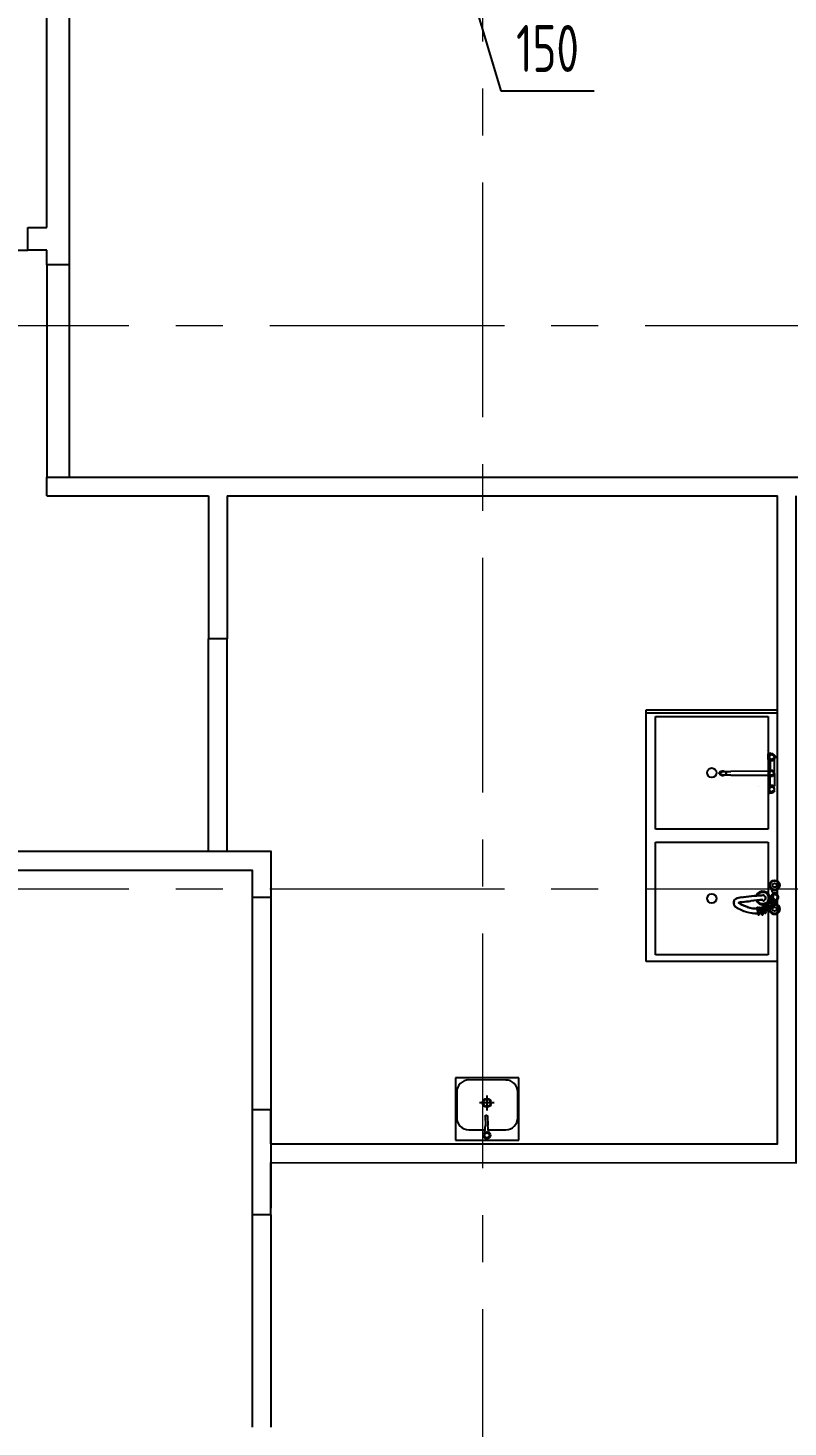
# Model space of a CAD drawing. Header units: millimetres. Extents: x 0 to 8967983, y -224399 to 13801.
# Drawn here: x 54172 to 58221, y -190047 to -182596 of the extents above; entities that cross this region are included whole.
import ezdxf
from ezdxf import colors
from ezdxf.entities.mleader import LeaderData, LeaderLine
from ezdxf.math import Vec2, Vec3

# ---------------------------------------------------------------- set-up
doc = ezdxf.new("R2010")
doc.units = ezdxf.units.MM
doc.header["$LTSCALE"] = 10
doc.linetypes.add('CENTER', pattern=[2, 1.25, -0.25, 0.25, -0.25])
doc.layers.add('013', color=7, linetype='Continuous', lineweight=13)
doc.layers.add('АР_Оси', color=142, linetype='Continuous', lineweight=9)
doc.layers.add('Архитектура', color=251, linetype='Continuous')
doc.layers.get('0').off()
doc.layers.get('0').freeze()
doc.styles.add('ISOCPEUR', font='isocpeur.TTF', dxfattribs={"width": 0.7})
doc.styles.add('ГОСТ 2.304', font='isocpeur.TTF', dxfattribs={"width": 0.7})
doc.dimstyles.new('СПДС', dxfattribs={"dimscale": 100, "dimtxt": 2.5, "dimasz": 1, "dimexe": 1.5, "dimexo": 0, "dimgap": 1, "dimtad": 1, "dimdec": 0, "dimrnd": 5, "dimtxsty": 'ГОСТ 2.304', "dimblk": 'OBLIQUE', "dimcen": 2.5, "dimdle": 1, "dimadec": 0, "dimazin": 2, "dimtfac": 0.75, "dimtdec": 0, "dimtmove": 1, "dimatfit": 3, "dimfxl": 1, "dimtolj": 1, "dimarcsym": 1})

# ---------------------------------------------------------------- blocks, each defined once
blk = doc.blocks.new('_DOTSMALL')
at = {"color": 0, "linetype": 'ByBlock', "const_width": 0.5}
blk.add_lwpolyline([(-0.0625, 0, 1), (0.0625, 0, 1)], format="xyb", close=True, dxfattribs=at)
blk = doc.blocks.new('_Oblique')
at = {"color": 0, "linetype": 'ByBlock', "lineweight": -2}
blk.add_line((-0.5, -0.5), (0.5, 0.5), dxfattribs=at)
blk = doc.blocks.new('*D466')
at = {"layer": '013', "color": 0, "linetype": 'ByBlock', "lineweight": -2, "transparency": 16777216}
for p, q in [((56443.5, -181380.9), (56443.5, -182405.4)), ((56593.5, -181841.3), (56593.5, -182405.4)), ((56443.5, -182355.4), (56343.5, -182355.4)), ((56593.5, -182355.4), (56443.5, -182355.4)), ((56593.5, -182355.4), (56443.5, -182355.4)), ((56518.5, -182355.4), (56691, -182930.4)), ((56593.5, -182355.4), (56693.5, -182355.4)), ((56691, -182930.4), (57188.5, -182930.4))]:
    blk.add_line(p, q, dxfattribs=at)
at = {"layer": 'Defpoints', "color": 0, "linetype": 'ByBlock', "transparency": 16777216}
for p in [(56443.5, -181330.9), (56593.5, -181791.3), (56443.5, -182355.4)]:
    blk.add_point(p, dxfattribs=at)
at = {"layer": '013', "color": 0, "linetype": 'ByBlock', "lineweight": -2, "transparency": 16777216, "xscale": 100, "yscale": 100, "zscale": 100}
blk.add_blockref('_Oblique', (56443.5, -182355.4), dxfattribs=at)
at = {"layer": '013', "color": 0, "linetype": 'ByBlock', "lineweight": -2, "transparency": 16777216, "xscale": 100, "yscale": 100, "zscale": 100, "rotation": 180}
blk.add_blockref('_Oblique', (56593.5, -182355.4), dxfattribs=at)
at = {"layer": '013', "color": 0, "linetype": 'ByBlock', "transparency": 16777216, "insert": (56939.7, -182705.4), "char_height": 250, "attachment_point": 5, "style": 'ГОСТ 2.304'}
blk.add_mtext('\\A1;150', dxfattribs=at)
blk = doc.blocks.new('*D523')
at = {"layer": '013', "color": 0, "linetype": 'ByBlock', "lineweight": -2, "transparency": 16777216}
for p, q in [((47977.1, -6030.5), (47977.1, -6735.6)), ((47015.2, -6130.5), (47015.2, -6735.6)), ((48077.1, -6585.6), (46915.2, -6585.6)), ((69773.4, -206645.8), (69773.4, -207945.8)), ((70483.9, -206745.8), (69623.4, -206745.8)), ((70362, -207845.8), (69623.4, -207845.8))]:
    blk.add_line(p, q, dxfattribs=at)
at = {"layer": 'Defpoints', "color": 0, "linetype": 'ByBlock', "transparency": 16777216}
for p in [(47977.1, -6030.5), (47015.2, -6130.5), (47015.2, -6585.6), (70483.9, -206745.8), (69773.4, -207845.8), (70362, -207845.8)]:
    blk.add_point(p, dxfattribs=at)
at = {"layer": '013', "color": 0, "linetype": 'ByBlock', "lineweight": -2, "transparency": 16777216, "xscale": 100, "yscale": 100, "zscale": 100}
for p, rotation in [((47015.2, -6585.6), 180), ((69773.4, -206745.8), 90), ((69773.4, -207845.8), 270)]:
    blk.add_blockref('_Oblique', p, dxfattribs=dict(at, rotation=rotation))
blk.add_blockref('_Oblique', (47977.1, -6585.6), dxfattribs=at)
at = {"layer": '013', "color": 0, "linetype": 'ByBlock', "transparency": 16777216, "insert": (47496.2, -6360.6), "char_height": 250, "attachment_point": 5, "style": 'ГОСТ 2.304'}
blk.add_mtext('\\A1;960', dxfattribs=at)
at = {"layer": '013', "color": 0, "linetype": 'ByBlock', "transparency": 16777216, "insert": (69548.4, -207295.8), "char_height": 250, "attachment_point": 5, "rotation": 90, "style": 'ГОСТ 2.304'}
blk.add_mtext('\\A1;1100', dxfattribs=at)
blk = doc.blocks.new('*D524')
at = {"layer": '013', "color": 0, "linetype": 'ByBlock', "lineweight": -2, "transparency": 16777216}
for p, q in [((49025.2, -5880.5), (49025.2, -5780.5)), ((48615.2, -5880.5), (49175.2, -5880.5)), ((49025.2, -5880.5), (49025.2, -6030.5)), ((49025.2, -5880.5), (49025.2, -6030.5)), ((48492.4, -6030.5), (49175.2, -6030.5)), ((49025.2, -6030.5), (49025.2, -6130.5)), ((49025.2, -6728.6), (49025.2, -6030.5)), ((70806.5, -197915.9), (70806.5, -197815.9)), ((70806.5, -197940.9), (70271.1, -198142.2)), ((71073.3, -197915.9), (70656.5, -197915.9)), ((70806.5, -197965.9), (70806.5, -197915.9)), ((70806.5, -197965.9), (70806.5, -197915.9)), ((71121.1, -197965.9), (70656.5, -197965.9)), ((70806.5, -197965.9), (70806.5, -198065.9)), ((70271.1, -198142.2), (70271.1, -198552.2))]:
    blk.add_line(p, q, dxfattribs=at)
at = {"layer": 'Defpoints', "color": 0, "linetype": 'ByBlock', "transparency": 16777216}
for p in [(48615.2, -5880.5), (48492.4, -6030.5), (49025.2, -6030.5), (70806.5, -197915.9), (71073.3, -197915.9), (71121.1, -197965.9)]:
    blk.add_point(p, dxfattribs=at)
at = {"layer": '013', "color": 0, "linetype": 'ByBlock', "lineweight": -2, "transparency": 16777216, "xscale": 100, "yscale": 100, "zscale": 100}
for p, rotation in [((49025.2, -5880.5), 270), ((49025.2, -6030.5), 90), ((70806.5, -197915.9), 270), ((70806.5, -197965.9), 90)]:
    blk.add_blockref('_Oblique', p, dxfattribs=dict(at, rotation=rotation))
at = {"layer": '013', "color": 0, "linetype": 'ByBlock', "transparency": 16777216, "char_height": 250, "attachment_point": 5, "rotation": 90, "style": 'ГОСТ 2.304'}
for s, insert in [('\\A1;150', (48800.2, -6479.8)), ('\\A1;50', (70046.1, -198347.2))]:
    blk.add_mtext(s, dxfattribs=dict(at, insert=insert))

msp = doc.modelspace()

# ---------------------------------------------------------------- linework, layer by layer
at = {"layer": 'АР_Оси', "linetype": 'CENTER', "ltscale": 100}
for p, q in [((56593.5, -165418.4), (56593.5, -218973.7)), ((41459.8, -184180.9), (116782.1, -184180.9)), ((41459.8, -187180.9), (116782.1, -187180.9))]:
    msp.add_line(p, q, dxfattribs=at)
at = {"layer": 'Архитектура', "lineweight": 25, "transparency": 33554684}
for p, q in [((54392, -181430.9), (54392, -183857.8)), ((53042, -183779.3), (54172, -183779.8)), ((55133.3, -186979.4), (55133.5, -185849.4)), ((55233.1, -186979.4), (55233.5, -185849.4)), ((57464.5, -187567.2), (57464.5, -186227.2)), ((57464.5, -186227.2), (58164.5, -186227.2)), ((57464.5, -186242.8), (58164.5, -186242.8)), ((57514.5, -186862.2), (57514.5, -186262.2)), ((57514.5, -186262.2), (58114.5, -186262.2)), ((58114.5, -186262.2), (58114.5, -186862.2)), ((58114.8, -186492), (58115.7, -186462)), ((58114.8, -186492), (58115.7, -186462)), ((58115.7, -186462), (58124.7, -186458.9)), ((58115.7, -186462), (58124.7, -186458.9)), ((58118.7, -186474), (58128.7, -186463.9)), ((58118.7, -186474), (58128.7, -186463.9)), ((58118.8, -186486), (58118.7, -186474)), ((58118.8, -186486), (58118.7, -186474)), ((58128.8, -186495.9), (58118.8, -186486)), ((58128.8, -186495.9), (58118.8, -186486)), ((58148.7, -186474.8), (58124.7, -186458.9)), ((58124.7, -186458.9), (58137.7, -186459.9)), ((58148.7, -186474.8), (58124.7, -186458.9)), ((58127.8, -186496.9), (58147.7, -186482.9)), ((58127.8, -186496.9), (58147.7, -186482.9)), ((58138.7, -186463.9), (58128.7, -186463.9)), ((58138.7, -186463.9), (58128.7, -186463.9)), ((58150.7, -186470.8), (58137.7, -186459.9)), ((58150.7, -186470.8), (58137.7, -186459.9)), ((58138.7, -186463.9), (58147.7, -186473.9)), ((58138.7, -186463.9), (58147.7, -186473.9)), ((58147.8, -186485.9), (58138.8, -186495.9)), ((58147.8, -186485.9), (58138.8, -186495.9)), ((58147.7, -186482.9), (58145.8, -186493.9)), ((58147.7, -186482.9), (58145.8, -186493.9)), ((58150.7, -186470.8), (58147.7, -186472.9)), ((58150.7, -186470.8), (58147.7, -186472.9)), ((58147.7, -186472.9), (58148.7, -186474.8)), ((58147.7, -186472.9), (58148.7, -186474.8)), ((58147.7, -186473.9), (58147.8, -186485.9)), ((58147.7, -186473.9), (58147.8, -186485.9)), ((58149.7, -186481.8), (58147.7, -186482.9)), ((58149.7, -186481.8), (58147.7, -186482.9)), ((58147.8, -186495.9), (58151.7, -186484.8)), ((58147.8, -186495.9), (58151.7, -186484.8)), ((58149.7, -186481.8), (58148.7, -186474.8)), ((58149.7, -186481.8), (58148.7, -186474.8)), ((58150.7, -186470.8), (58154.7, -186475.8)), ((58150.7, -186470.8), (58154.7, -186475.8)), ((58154.7, -186475.8), (58151.7, -186484.8)), ((58154.7, -186475.8), (58151.7, -186484.8)), ((57854.1, -186563.2), (57860.1, -186556.2)), ((57860.1, -186556.2), (57870.1, -186552.2)), ((57860.1, -186562.2), (57872.1, -186555.2)), ((57870.1, -186552.2), (57876.1, -186552.2)), ((57872.1, -186555.2), (57916.1, -186555.1)), ((57876.1, -186552.2), (57886.1, -186556.2)), ((57886.1, -186556.2), (57892.1, -186563.1)), ((58125.2, -186554.9), (57916.1, -186555.1)), ((58124.8, -186499.9), (58114.8, -186492)), ((58124.8, -186499.9), (58114.8, -186492)), ((58129.1, -186553), (58122, -186559.9)), ((58129.1, -186553), (58122, -186559.9)), ((58131.2, -186555), (58122, -186562)), ((58122, -186558.9), (58122, -186570.9)), ((58122, -186558.9), (58122, -186570.9)), ((58129.1, -186550), (58122, -186558.9)), ((58129.1, -186550), (58122, -186558.9)), ((58127.8, -186496.9), (58124.8, -186499.9)), ((58127.8, -186496.9), (58124.8, -186499.9)), ((58124.8, -186499.9), (58127.8, -186498.9)), ((58124.8, -186499.9), (58127.8, -186498.9)), ((58125.1, -186499.8), (58125.2, -186554.9)), ((58136.8, -186498.9), (58127.8, -186496.9)), ((58136.8, -186498.9), (58127.8, -186496.9)), ((58138.8, -186499.9), (58127.8, -186498.9)), ((58138.8, -186499.9), (58127.8, -186498.9)), ((58138.8, -186495.9), (58128.8, -186495.9)), ((58138.8, -186495.9), (58128.8, -186495.9)), ((58139.1, -186550), (58129.1, -186550)), ((58139.1, -186550), (58129.1, -186550)), ((58140.1, -186553), (58129.1, -186553)), ((58140.1, -186553), (58129.1, -186553)), ((58137.1, -186555), (58131.2, -186555)), ((58145.8, -186493.9), (58136.8, -186498.9)), ((58145.8, -186493.9), (58136.8, -186498.9)), ((58147, -186562), (58137.1, -186555)), ((58147, -186562), (58137.1, -186555)), ((58147.8, -186495.9), (58138.8, -186499.9)), ((58147.8, -186495.9), (58138.8, -186499.9)), ((58146.1, -186559), (58139.1, -186550)), ((58146.1, -186559), (58139.1, -186550)), ((58147, -186560), (58140.1, -186553)), ((58147, -186560), (58140.1, -186553)), ((58146, -186571), (58146.1, -186559)), ((58146, -186571), (58146.1, -186559)), ((58147, -186570), (58147, -186560)), ((58147, -186570), (58147, -186560)), ((58147.8, -186495.9), (58147.9, -186634)), ((57854.1, -186567.2), (57854.1, -186563.2)), ((57860.2, -186574.2), (57854.1, -186567.2)), ((57860.1, -186568.2), (57860.1, -186562.2)), ((57872.2, -186575.2), (57860.1, -186568.2)), ((57870.2, -186578.2), (57860.2, -186574.2)), ((57876.2, -186578.2), (57870.2, -186578.2)), ((57916.2, -186575.1), (57872.2, -186575.2)), ((57886.2, -186574.2), (57876.2, -186578.2)), ((57892.1, -186567.1), (57886.2, -186574.2)), ((57892.1, -186563.1), (57892.1, -186567.1)), ((57916.2, -186575.1), (58125.1, -186574.9)), ((58124.9, -186630), (58114.9, -186637.9)), ((58124.9, -186630), (58114.9, -186637.9)), ((58128.9, -186634), (58118.9, -186643.9)), ((58128.9, -186634), (58118.9, -186643.9)), ((58131.2, -186575), (58122, -186568)), ((58122, -186569.9), (58129, -186577)), ((58122, -186569.9), (58129, -186577)), ((58122, -186570.9), (58129, -186580)), ((58122, -186570.9), (58129, -186580)), ((58124.9, -186630), (58127.9, -186631)), ((58127.9, -186633), (58124.9, -186630)), ((58124.9, -186630), (58127.9, -186631)), ((58127.9, -186633), (58124.9, -186630)), ((58125.2, -186630.1), (58125.2, -186574.9)), ((58138.9, -186630), (58127.9, -186631)), ((58138.9, -186630), (58127.9, -186631)), ((58136.9, -186631), (58127.9, -186633)), ((58136.9, -186631), (58127.9, -186633)), ((58127.9, -186633), (58147.9, -186647)), ((58127.9, -186633), (58147.9, -186647)), ((58138.9, -186634), (58128.9, -186634)), ((58138.9, -186634), (58128.9, -186634)), ((58129, -186577), (58140, -186577)), ((58129, -186577), (58140, -186577)), ((58129, -186580), (58139, -186580)), ((58129, -186580), (58139, -186580)), ((58137.1, -186575), (58131.2, -186575)), ((58145.9, -186636), (58136.9, -186631)), ((58145.9, -186636), (58136.9, -186631)), ((58137, -186575), (58147, -186568)), ((58137, -186575), (58147, -186568)), ((58147.9, -186634), (58138.9, -186630)), ((58147.9, -186634), (58138.9, -186630)), ((58147.9, -186644), (58138.9, -186634)), ((58147.9, -186644), (58138.9, -186634)), ((58139, -186580), (58146, -186571)), ((58139, -186580), (58146, -186571)), ((58140, -186577), (58147, -186570)), ((58140, -186577), (58147, -186570)), ((58147.9, -186647), (58145.9, -186636)), ((58147.9, -186647), (58145.9, -186636)), ((58114.9, -186637.9), (58115.8, -186667.9)), ((58114.9, -186637.9), (58115.8, -186667.9)), ((58115.8, -186667.9), (58124.8, -186671)), ((58115.8, -186667.9), (58124.8, -186671)), ((58118.9, -186643.9), (58118.9, -186655.9)), ((58118.9, -186643.9), (58118.9, -186655.9)), ((58118.9, -186655.9), (58128.9, -186666)), ((58118.9, -186655.9), (58128.9, -186666)), ((58148.9, -186655), (58124.8, -186671)), ((58148.9, -186655), (58124.8, -186671)), ((58124.8, -186671), (58137.8, -186670)), ((58138.9, -186666), (58128.9, -186666)), ((58138.9, -186666), (58128.9, -186666)), ((58150.9, -186659), (58137.8, -186670)), ((58150.9, -186659), (58137.8, -186670)), ((58138.9, -186666), (58147.9, -186656)), ((58138.9, -186666), (58147.9, -186656)), ((58114.5, -186862.2), (57514.5, -186862.2)), ((57514.5, -187532.2), (57514.5, -186932.2)), ((57514.5, -186932.2), (58114.5, -186932.2)), ((58114.5, -186932.2), (58114.5, -187532.2)), ((58164.5, -187567.2), (57464.5, -187567.2)), ((58114.5, -187532.2), (57514.5, -187532.2)), ((56450.1, -188186.7), (56449.8, -188518.7)), ((56787.1, -188187.1), (56450.1, -188186.7)), ((56717.1, -188199), (56520.1, -188198.8)), ((56786.8, -188519.1), (56787.1, -188187.1)), ((56456, -188262.8), (56455.9, -188399.8)), ((56780.9, -188400.1), (56781, -188263.1)), ((56655.6, -188320.9), (56577.3, -188320.9)), ((56616.9, -188282), (56616.9, -188360.4)), ((56607.4, -188391.3), (56607.6, -188390.3)), ((56607.4, -188391.3), (56607.6, -188390.3)), ((56607.4, -188391.3), (56608.6, -188441.7)), ((56607.4, -188391.3), (56608.6, -188441.7)), ((56607.6, -188390.3), (56608.1, -188389.4)), ((56608.1, -188389.4), (56608.7, -188388.5)), ((56608.7, -188388.5), (56609.5, -188387.8)), ((56608.7, -188388.5), (56609.5, -188387.8)), ((56609.5, -188387.8), (56610.4, -188387.2)), ((56609.5, -188387.8), (56610.4, -188387.2)), ((56610.2, -188387.1), (56610.8, -188386.7)), ((56610.4, -188387.2), (56611.4, -188386.8)), ((56610.4, -188387.2), (56611.4, -188386.8)), ((56610.8, -188386.7), (56611.5, -188386.4)), ((56611, -188386.7), (56612.1, -188386.4)), ((56611, -188386.7), (56612.1, -188386.4)), ((56611.5, -188386.4), (56612.3, -188386.2)), ((56612.1, -188386.4), (56613.2, -188386.3)), ((56612.1, -188386.4), (56613.2, -188386.3)), ((56612.3, -188386.2), (56613.2, -188386.1)), ((56613.2, -188386.1), (56614, -188386.1)), ((56613.2, -188386.3), (56614.3, -188386.4)), ((56613.2, -188386.3), (56614.3, -188386.4)), ((56614, -188386.1), (56614.9, -188386.3)), ((56614.3, -188386.4), (56615.4, -188386.6)), ((56614.3, -188386.4), (56615.4, -188386.6)), ((56614.9, -188386.3), (56615.7, -188386.6)), ((56615.7, -188386.6), (56616.2, -188386.9)), ((56615.8, -188386.6), (56616.8, -188387)), ((56615.8, -188386.6), (56616.8, -188387)), ((56616.8, -188387), (56617.7, -188387.6)), ((56616.8, -188387), (56617.7, -188387.6)), ((56617.7, -188387.6), (56618.6, -188388.3)), ((56617.7, -188387.6), (56618.6, -188388.3)), ((56618.6, -188388.3), (56619.3, -188389.1)), ((56619.2, -188389.1), (56619.7, -188390)), ((56619.2, -188389.1), (56619.7, -188390)), ((56619.7, -188390), (56620.1, -188390.9)), ((56619.7, -188390), (56620.1, -188390.9)), ((56620.1, -188390.9), (56621.4, -188440.3)), ((56519.8, -188463.8), (56607.1, -188463.9)), ((56603.7, -188481.2), (56605.1, -188477.8)), ((56605, -188478), (56606.2, -188472)), ((56606.2, -188472), (56607.1, -188464)), ((56607.1, -188464.1), (56608.1, -188453.1)), ((56608.1, -188453.1), (56608.6, -188441.7)), ((56621.4, -188440.3), (56621.6, -188441.3)), ((56621.4, -188440.3), (56621.4, -188440.3)), ((56621.4, -188440.3), (56621.6, -188441.3)), ((56622.8, -188452.7), (56621.6, -188441.3)), ((56624.1, -188463), (56622.8, -188452.7)), ((56625.4, -188470.9), (56624, -188462.9)), ((56624.2, -188463.9), (56716.8, -188464)), ((56626.8, -188476.7), (56625.4, -188470.9)), ((56628.3, -188479.9), (56626.8, -188476.6)), ((56628.3, -188479.9), (56626.8, -188476.6)), ((56786.7, -188520.6), (56449.8, -188520.3))]:
    msp.add_line(p, q, dxfattribs=at)
for points in [[(54272, -183659.3), (54272, -181563.4)], [(54172, -183779.3), (54172, -183659.3)], [(54172, -183659.3), (54272, -183659.3)], [(54272, -183779.3), (54172, -183779.3)], [(54272, -183857.8), (54272, -183779.3)], [(54392, -183857.8), (54272, -183857.8)], [(54272, -183857.8), (54272, -184987.8)], [(54392, -183857.8), (54392, -184987.8)], [(54272, -185087.8), (54272, -184987.8)], [(54272, -184987.8), (58766.5, -184987.8)], [(54272, -185087.8), (55133.5, -185087.8)], [(55133.5, -185087.8), (55133.5, -185849.4)], [(55233.5, -185087.8), (58164.5, -185087.8)], [(55233.5, -185087.8), (55233.5, -185849.4)], [(55465.5, -188538.4), (58164.5, -188539.6), (58164.5, -185087.8)], [(55465.5, -188638.4), (58264.5, -188639.7), (58264.5, -185087.8)], [(55233.5, -185849.4), (55133.5, -185849.4)], [(58108.8, -186445.6), (58108.8, -186445.6)], [(58062.9, -186634.4), (58062.9, -186634.4)], [(58062.9, -186634.4), (58062.9, -186634.4)], [(53793.5, -186980.9), (55465.5, -186980.9), (55465.5, -187227.7), (55365.5, -187227.7)], [(53793.5, -187080.9), (55365.5, -187080.9), (55365.5, -187227.7)], [(55365.5, -187227.7), (55365.5, -188927.7)], [(55465.5, -187180.9), (55465.5, -188880.9)], [(58130.6, -187227.4), (58130.6, -187227.4)], [(58130.6, -187227.4), (58130.6, -187227.4)], [(58058.7, -187278.2), (58058.7, -187278.2)], [(58058.7, -187278.2), (58058.7, -187278.2)], [(58067.1, -187278.2), (58067.1, -187278.2)], [(58067.1, -187278.2), (58067.1, -187278.2)], [(58075.6, -187278.2), (58075.6, -187278.2)], [(58075.6, -187278.2), (58075.6, -187278.2)], [(58088.3, -187274), (58088.3, -187274)], [(58088.3, -187274), (58088.3, -187274)], [(58096.7, -187265.5), (58096.7, -187265.5)], [(58096.7, -187265.5), (58096.7, -187265.5)], [(58105.2, -187257.1), (58105.2, -187257.1)], [(58105.2, -187257.1), (58105.2, -187257.1)], [(58113.7, -187248.6), (58113.7, -187248.6)], [(58113.7, -187248.6), (58113.7, -187248.6)], [(58117.9, -187303.6), (58117.9, -187303.6)], [(58117.9, -187303.6), (58117.9, -187303.6)], [(58122.1, -187235.9), (58122.1, -187235.9)], [(58122.1, -187235.9), (58122.1, -187235.9)], [(58130.6, -187295.1), (58130.6, -187295.1)], [(58130.6, -187295.1), (58130.6, -187295.1)], [(58139, -187282.5), (58139, -187282.5)], [(58139, -187282.5), (58139, -187282.5)], [(58147.5, -187274), (58147.5, -187274)], [(58147.5, -187274), (58147.5, -187274)], [(58062.9, -187320.5), (58062.9, -187320.5)], [(58062.9, -187320.5), (58062.9, -187320.5)], [(58084, -187316.3), (58084, -187316.3)], [(58084, -187316.3), (58084, -187316.3)], [(58105.2, -187312.1), (58105.2, -187312.1)], [(58105.2, -187312.1), (58105.2, -187312.1)], [(55365.5, -188357.7), (55365.5, -188916.8)], [(55465.5, -188538.4), (55465.5, -188357.7), (55365.5, -188357.7)], [(55465.5, -188916.8), (55465.5, -188638.4)], [(55465.5, -188916.8), (55365.5, -188916.8)], [(55365.5, -188916.8), (55365.5, -190046.8)], [(55465.5, -188916.8), (55465.5, -190046.8)]]:
    msp.add_lwpolyline(points, dxfattribs=at)
for points in [[(57971.5, -187224.7, 0.076793), (57942.8, -187234.5, -0.076793)], [(58083.6, -187215.6, 0.030153), (57969.2, -187227.4, -0.030153)], [(58121.6, -187235.5, 0.921844), (58052.1, -187217.9, -0.921844)], [(58113, -187246.4, 1.108707), (58056.4, -187218.5, -1.108707)], [(58086.2, -187244.4, 1.000049), (58086.2, -187214.8, -1.000049)], [(58156.4, -187243.1, 1.879148), (58130.6, -187224.9, -1.879148)], [(58158.4, -187242.2, 1.639573), (58130.8, -187222.7, -1.639573)], [(58134.3, -187194.4, 0.502962), (58164.9, -187194.4, -0.502962)], [(57941.5, -187235.2, 0.128446), (57931.5, -187244.9, -0.128446)], [(57934.2, -187245.5, 0.263202), (57934.2, -187264.3, -0.263202)], [(57978.3, -187250.2, 0.048642), (57957.3, -187256, -0.048642)], [(57961, -187256.7, 0.086562), (58006.6, -187277.6, -0.086562)], [(58020.9, -187246.4, 0.021688), (57979.2, -187252, -0.021688)], [(58005.6, -187279.1, 0.073497), (58056.4, -187286.7, -0.073497)], [(58086.2, -187239.2, 0.008531), (58022.6, -187244, -0.008531)], [(58054, -187245.6, 0.423103), (58103.1, -187261.2, -0.423103)], [(58058.1, -187244.4, 0.413779), (58100.9, -187257.6, -0.413779)], [(58081.4, -187308.6, 0.038822), (58094.6, -187303.7, -0.038822)], [(58098.1, -187302, 0.030446), (58107.5, -187296.4, -0.030446)], [(58103.9, -187255.9, 0.075801), (58110.9, -187249.4, -0.075801)], [(58106.8, -187259, 0.071236), (58114.3, -187252, -0.071236)], [(58109.6, -187291.8, 0.021049), (58117.8, -187285.3, -0.021049)], [(58116.6, -187248.8, 0.071497), (58120.7, -187239.4, -0.071497)], [(58120.6, -187282.7, 0.020071), (58127.6, -187275.6, -0.020071)], [(58122.1, -187287.7, 3.349514), (58139.7, -187263.1, -3.349514)], [(58129.8, -187276.6, 0.121122), (58126.4, -187287.1, -0.121122)], [(58126.5, -187291.4, 2.5734), (58145, -187266, -2.5734)], [(58140.4, -187267.4, 0.111571), (58132.1, -187273.5, -0.111571)], [(58133.2, -187275.5, 0.006867), (58139.1, -187268.1, -0.006867)], [(58141.5, -187265.1, 0.006878), (58147.2, -187257.4, -0.006878)], [(58062, -187311.9, 0.043708), (58077.7, -187309.6, -0.043708)]]:
    msp.add_lwpolyline(points, format="xyb", close=True, dxfattribs=at)
for points in [[(58126.4, -187227.4), (58164.4, -187252.8)], [(58139, -187193.6), (58130.6, -187180.9)], [(58134.8, -187231.7), (58143.3, -187223.2), (58134.8, -187231.7), (58130.6, -187240.1)], [(58164.4, -187248.6), (58130.6, -187223.2)], [(58054.4, -187278.2), (58062.9, -187320.5)], [(58067.1, -187320.5), (58058.7, -187278.2)], [(58062.9, -187286.7), (58067.1, -187286.7)], [(58067.1, -187278.2), (58084, -187320.5), (58067.1, -187278.2), (58088.3, -187316.3)], [(58071.3, -187286.7), (58075.6, -187286.7), (58079.8, -187282.5), (58075.6, -187286.7)], [(58075.6, -187278.2), (58101, -187312.1)], [(58105.2, -187307.8), (58079.8, -187278.2)], [(58084, -187274), (58117.9, -187303.6)], [(58084, -187282.5), (58088.3, -187282.5), (58092.5, -187278.2), (58096.7, -187274), (58101, -187274), (58096.7, -187274), (58092.5, -187278.2), (58088.3, -187282.5)], [(58117.9, -187299.4), (58088.3, -187269.8)], [(58092.5, -187269.8), (58126.4, -187295.1)], [(58130.6, -187290.9), (58096.7, -187265.5)], [(58139, -187282.5), (58105.2, -187257.1)], [(58105.2, -187261.3), (58139, -187286.7)], [(58105.2, -187269.8), (58105.2, -187265.5), (58109.4, -187265.5), (58105.2, -187265.5)], [(58147.5, -187269.8), (58113.7, -187244.4)], [(58113.7, -187248.6), (58147.5, -187274)], [(58113.7, -187261.3), (58117.9, -187257.1), (58117.9, -187252.8), (58117.9, -187257.1)], [(58117.9, -187240.1), (58156, -187265.5)], [(58156, -187261.3), (58122.1, -187235.9)], [(58122.1, -187252.8), (58126.4, -187244.4)]]:
    msp.add_lwpolyline(points, close=True, dxfattribs=at)
for points in [[(58162.4, -187234.7, -0.016359), (58149.4, -187254.3, 0.016359), (58162.1, -187233.4, 1.000109), (58137.2, -187217.3, -1.000109), (58162.4, -187234.7)], [(57943.1, -187278.3, -0.098402), (57932.8, -187266.5, 0.098402), (57944.2, -187277.7, 0.153885), (58060.1, -187312, -0.153885), (57943.1, -187278.3)]]:
    msp.add_lwpolyline(points, format="xyb", dxfattribs=at)
for centre, radius in [((58134.2, -186478.9), 13), ((58134.2, -186478.9), 13), ((57814.5, -186562.2), 25), ((58134.4, -186651), 13), ((58134.4, -186651), 13), ((58149.6, -187161.9), 27.5), ((58149.6, -187161.9), 27.5), ((58149.6, -187161.9), 23.3), ((58149.6, -187161.9), 23.3), ((58149.6, -187161.9), 10.6), ((58149.6, -187161.9), 10.6), ((57814.5, -187232.2), 25), ((58149.6, -187288.8), 10.6), ((58149.6, -187288.8), 10.6), ((56616.8, -188493.9), 18.3), ((56616.8, -188493.9), 13)]:
    msp.add_circle(centre, radius, dxfattribs=at)
for centre, start, end in [((56520, -188262.8), 89.94641, 179.94641), ((56717, -188263), 359.94641, 89.94641), ((56519.9, -188399.8), 179.94641, 269.94641), ((56716.9, -188400), 269.94641, 359.94641)]:
    msp.add_arc(centre, 64, start, end, dxfattribs=at)
for major_axis in [(16.4, -16.5), (13.5, -13.5)]:
    msp.add_ellipse((56616.9, -188320.9), major_axis=major_axis, ratio=1, start_param=4.712389, end_param=10.995574, dxfattribs=at)

# ---------------------------------------------------------------- dimensions: what is measured, and where the dimension line sits
at = {"layer": '013', "color": 1, "linetype": 'ByBlock'}
for base, p1, p2, middle in [((49025.2, -6030.5), (48615.2, -5880.5), (48492.4, -6030.5), (49072, -6479.8)), ((70806.5, -197915.9), (71121.1, -197965.9), (71073.3, -197915.9), (70271.1, -198242.2))]:
    dim = msp.add_linear_dim(base=base, p1=p1, p2=p2, angle=90, dimstyle='СПДС', dxfattribs=at)
    dim.commit()
    dim.dimension.update_dxf_attribs({"geometry": '*D524', "text_midpoint": middle, "dimtype": 160})
dim = msp.add_linear_dim(base=(47015.2, -6585.6), p1=(47977.1, -6030.5), p2=(47015.2, -6130.5), dimstyle='СПДС', dxfattribs=at)
dim.commit()
dim.dimension.update_dxf_attribs({"geometry": '*D523', "text_midpoint": (47496.2, -6360.6)})
dim = msp.add_linear_dim(base=(69773.4, -207845.8), p1=(70483.9, -206745.8), p2=(70362, -207845.8), angle=90, dimstyle='СПДС', dxfattribs=at)
dim.commit()
dim.dimension.update_dxf_attribs({"geometry": '*D523', "text_midpoint": (69548.4, -207295.8)})
dim = msp.add_linear_dim(base=(56443.5, -182355.4), p1=(56593.5, -181791.3), p2=(56443.5, -181330.9), dimstyle='СПДС', override={"dimexe": 0.5, "dimexo": 0.5}, dxfattribs=at)
dim.commit()
dim.dimension.update_dxf_attribs({"geometry": '*D466', "text_midpoint": (56791, -182705.4)})

# ---------------------------------------------------------------- leaders
at = {"layer": 'Архитектура', "lineweight": 25, "transparency": 33554684}
ml = msp.add_multileader_mtext('Standard', dxfattribs=at)
ml.set_content('0,000', color=256, style='ISOCPEUR')
ml.set_leader_properties(color=256, linetype='Continuous', lineweight=-1)
ml.set_arrow_properties(name='DOTSMALL')
ml.build(insert=Vec2(0, 0))
ml.multileader.update_dxf_attribs({"has_text_frame": 1, "text_left_attachment_type": 4, "text_right_attachment_type": 4, "dogleg_length": 100, "arrow_head_size": 180})
ctx = ml.context
ctx.base_point, ctx.char_height, ctx.arrow_head_size, ctx.landing_gap_size, ctx.plane_origin = Vec3(55258.7, -205011.7, 0), 250, 180, 50, Vec3(53097.5, -205536.3, 0)
ctx.left_attachment, ctx.right_attachment = 4, 4
notes = []
notes.append((ctx, [(0, (0, 0, 0), (0, 0), (1, 0), 1, [])]))
ctx.mtext.insert, ctx.mtext.width, ctx.mtext.line_spacing_style, ctx.mtext.flow_direction = Vec3(55308.7, -204611.7, 0), 852.697, 2, 5
ml = msp.add_multileader_mtext('Standard', dxfattribs=at)
ml.set_content('-2,650', color=256, style='ISOCPEUR')
ml.set_leader_properties(color=256, linetype='Continuous', lineweight=-1)
ml.set_arrow_properties(name='DOTSMALL')
ml.build(insert=Vec2(0, 0))
ml.multileader.update_dxf_attribs({"has_text_frame": 1, "text_left_attachment_type": 4, "text_right_attachment_type": 4, "dogleg_length": 100, "arrow_head_size": 180})
ctx = ml.context
ctx.base_point, ctx.char_height, ctx.arrow_head_size, ctx.landing_gap_size, ctx.plane_origin = Vec3(97964.9, -185922.1), 250, 180, 50, Vec3(95803.7, -186513.4)
ctx.left_attachment, ctx.right_attachment = 4, 4
notes.append((ctx, [(0, (0, 0, 0), (0, 0), (1, 0), 1, [])]))
ctx.mtext.insert, ctx.mtext.width, ctx.mtext.line_spacing_style, ctx.mtext.flow_direction = Vec3(98014.9, -185588.8), 852.697, 2, 5
ml = msp.add_multileader_mtext('Standard', dxfattribs=at)
ml.set_content('{\\W0.8;-2,250}', color=256, style='ISOCPEUR')
ml.set_leader_properties(color=256, linetype='Continuous', lineweight=-1)
ml.set_arrow_properties(name='DOTSMALL')
ml.build(insert=Vec2(0, 0))
ml.multileader.update_dxf_attribs({"has_text_frame": 1, "text_left_attachment_type": 4, "text_right_attachment_type": 4, "dogleg_length": 100, "arrow_head_size": 180})
ctx = ml.context
ctx.base_point, ctx.char_height, ctx.arrow_head_size, ctx.landing_gap_size, ctx.plane_origin = Vec3(69101.2, -196521.6), 250, 180, 50, Vec3(68896.1, -197241.9)
ctx.left_attachment, ctx.right_attachment = 4, 4
notes.append((ctx, [(0, (0, 0, 0), (0, 0), (1, 0), 1, [])]))
ctx.mtext.insert, ctx.mtext.width, ctx.mtext.defined_height, ctx.mtext.line_spacing_style, ctx.mtext.flow_direction = Vec3(69151.2, -196188.3), 769.989, 343.9, 2, 5
ml = msp.add_multileader_mtext('Standard', dxfattribs=at)
ml.set_content('%%P0,000', color=256, style='ISOCPEUR')
ml.set_leader_properties(color=256, linetype='Continuous', lineweight=-1)
ml.set_arrow_properties(name='DOTSMALL')
ml.build(insert=Vec2(0, 0))
ml.multileader.update_dxf_attribs({"has_text_frame": 1, "text_left_attachment_type": 4, "text_right_attachment_type": 4, "dogleg_length": 100, "arrow_head_size": 180})
ctx = ml.context
ctx.base_point, ctx.char_height, ctx.arrow_head_size, ctx.landing_gap_size, ctx.plane_origin = Vec3(75855.9, -202520.9), 250, 180, 50, Vec3(72784.8, -204110.5)
ctx.left_attachment, ctx.right_attachment = 4, 4
notes.append((ctx, [(0, (0, 0, 0), (0, 0), (1, 0), 1, [])]))
ctx.mtext.insert, ctx.mtext.width, ctx.mtext.line_spacing_style, ctx.mtext.flow_direction = Vec3(75905.9, -202187.6), 852.697, 2, 5
ml = msp.add_multileader_mtext('Standard', dxfattribs=at)
ml.set_content('%%P0,000', color=256, style='ISOCPEUR')
ml.set_leader_properties(color=256, linetype='Continuous', lineweight=-1)
ml.set_arrow_properties(name='DOTSMALL')
ml.build(insert=Vec2(0, 0))
ml.multileader.update_dxf_attribs({"has_text_frame": 1, "text_left_attachment_type": 4, "text_right_attachment_type": 4, "dogleg_length": 100, "arrow_head_size": 180})
ctx = ml.context
ctx.base_point, ctx.char_height, ctx.arrow_head_size, ctx.landing_gap_size, ctx.plane_origin = Vec3(73396.1, -204238.8), 250, 180, 50, Vec3(70277.3, -203473.6)
ctx.left_attachment, ctx.right_attachment = 4, 4
notes.append((ctx, [(0, (0, 0, 0), (0, 0), (1, 0), 1, [])]))
ctx.mtext.insert, ctx.mtext.width, ctx.mtext.line_spacing_style, ctx.mtext.flow_direction = Vec3(73446.1, -203905.4), 852.697, 2, 5
ml = msp.add_multileader_mtext('Standard', dxfattribs=at)
ml.set_content('%%P0,000', color=256, style='ISOCPEUR')
ml.set_leader_properties(color=256, linetype='Continuous', lineweight=-1)
ml.set_arrow_properties(name='DOTSMALL')
ml.build(insert=Vec2(0, 0))
ml.multileader.update_dxf_attribs({"has_text_frame": 1, "text_left_attachment_type": 4, "text_right_attachment_type": 4, "dogleg_length": 100, "arrow_head_size": 180})
ctx = ml.context
ctx.base_point, ctx.char_height, ctx.arrow_head_size, ctx.landing_gap_size, ctx.plane_origin = Vec3(56873.3, -196097.7), 250, 180, 50, Vec3(54712, -197046.5)
ctx.left_attachment, ctx.right_attachment = 4, 4
notes.append((ctx, [(0, (0, 0, 0), (0, 0), (1, 0), 1, [])]))
ctx.mtext.insert, ctx.mtext.width, ctx.mtext.line_spacing_style, ctx.mtext.flow_direction = Vec3(56923.3, -195764.4), 852.697, 2, 5
ml = msp.add_multileader_mtext('Standard', dxfattribs=at)
ml.set_content('Л.3', color=256, style='ISOCPEUR')
ml.set_leader_properties(color=256, linetype='Continuous', lineweight=-1)
ml.set_arrow_properties(name='DOTSMALL')
ml.build(insert=Vec2(0, 0))
ml.multileader.update_dxf_attribs({"has_text_frame": 1, "text_left_attachment_type": 4, "text_right_attachment_type": 4, "dogleg_length": 100, "arrow_head_size": 180})
ctx = ml.context
ctx.base_point, ctx.char_height, ctx.arrow_head_size, ctx.landing_gap_size, ctx.plane_origin = Vec3(73917.9, -204990.7), 250, 180, 50, Vec3(98695.6, -215170.2)
ctx.left_attachment, ctx.right_attachment = 4, 4
notes.append((ctx, [(0, (0, 0, 0), (0, 0), (1, 0), 1, [])]))
ctx.mtext.insert, ctx.mtext.width, ctx.mtext.line_spacing_style, ctx.mtext.flow_direction = Vec3(73967.9, -204657.4), 852.697, 2, 5
for ctx, leaders in notes:
    for number, flags, end, landing, length, lines in leaders:
        leader = LeaderData()
        leader.index, (leader.has_last_leader_line, leader.has_dogleg_vector, leader.attachment_direction) = number, flags
        leader.last_leader_point, leader.dogleg_vector, leader.dogleg_length = Vec3(end), Vec3(landing), length
        for number, points, colour, breaks in lines:
            line = LeaderLine()
            line.index, line.vertices, line.color, line.breaks = number, Vec3.list(points), colors.encode_raw_color(colour), breaks
            leader.lines.append(line)
        ctx.leaders.append(leader)

doc.saveas('drawing.dxf')
